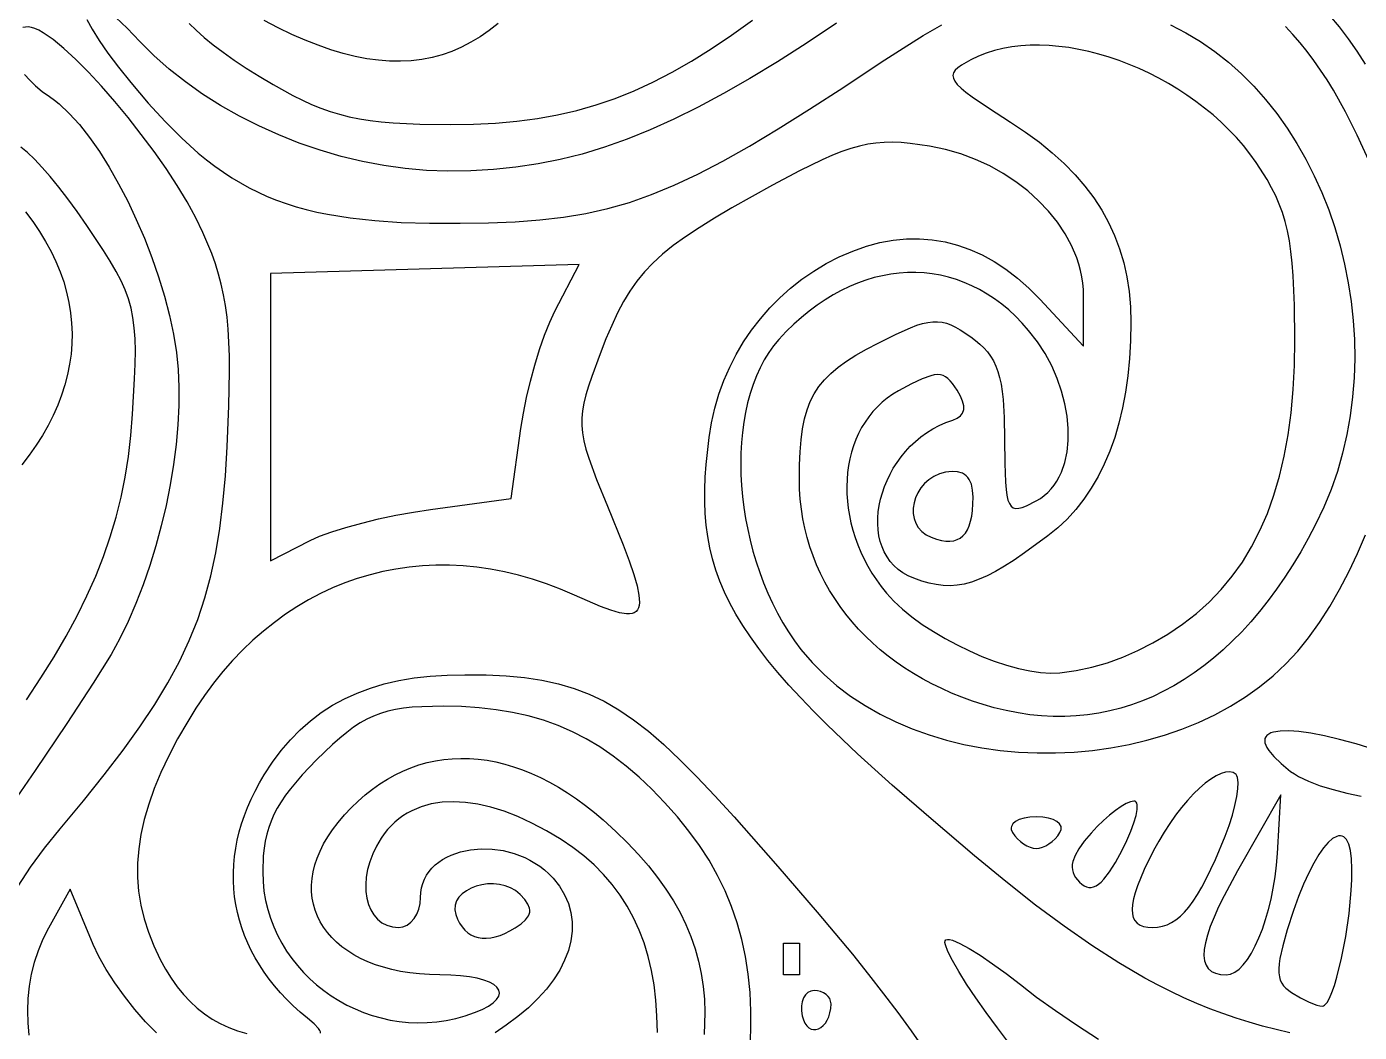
# Model space of a CAD drawing. Header units: millimetres. Extents: x -4.46 to 4.46, y -4.6 to 4.42.
# Drawn here: x 1.001 to 2.173, y -2.078 to -1.194 of the extents above; entities that cross this region are included whole.
import ezdxf

# ---------------------------------------------------------------- set-up
doc = ezdxf.new("R2010")
doc.units = ezdxf.units.MM

msp = doc.modelspace()

# ---------------------------------------------------------------- linework, layer by layer
at = {"flags": 128}
for points in [[(0.993198, -1.949702), (1.00405, -1.93327), (1.016415, -1.916499), (1.0303, -1.899336), (1.050639, -1.874859), (1.069016, -1.85193), (1.085532, -1.830317), (1.100288, -1.809787), (1.113387, -1.790109), (1.124929, -1.771049), (1.135016, -1.752377), (1.143749, -1.73386), (1.151231, -1.715266), (1.157561, -1.696363), (1.162843, -1.676918), (1.167177, -1.656699), (1.170664, -1.635475), (1.173407, -1.613013), (1.175506, -1.589081), (1.177064, -1.563447), (1.178582, -1.527463), (1.179151, -1.497194), (1.179041, -1.483865), (1.178648, -1.471559), (1.177957, -1.460141), (1.176952, -1.449475), (1.175619, -1.439426), (1.173941, -1.42986), (1.171904, -1.42064), (1.169493, -1.411631), (1.166692, -1.402698), (1.163487, -1.393706), (1.1558, -1.375003), (1.149579, -1.362096), (1.141959, -1.348291), (1.133142, -1.333827), (1.123332, -1.318941), (1.112733, -1.303874), (1.101547, -1.288864), (1.089978, -1.274149), (1.078228, -1.25997), (1.066502, -1.246564), (1.055003, -1.23417), (1.043933, -1.223028), (1.033497, -1.213376), (1.023897, -1.205453), (1.015336, -1.199498), (1.011509, -1.197333), (1.008018, -1.19575), (1.004889, -1.194778), (1.002147, -1.194447), (0.997268, -1.194878)], [(1.053644, -1.187829), (1.05825, -1.196323), (1.064405, -1.206201), (1.072125, -1.217386), (1.081427, -1.229803), (1.092327, -1.243378), (1.107664, -1.261342), (1.12256, -1.277596), (1.137189, -1.292213), (1.151724, -1.305269), (1.15901, -1.311234), (1.166339, -1.316837), (1.17373, -1.322086), (1.181207, -1.32699), (1.18879, -1.33156), (1.196501, -1.335804), (1.204362, -1.339731), (1.212395, -1.343352), (1.220621, -1.346674), (1.229063, -1.349708), (1.237741, -1.352462), (1.246677, -1.354946), (1.255893, -1.357168), (1.265411, -1.35914), (1.285439, -1.362364), (1.306933, -1.364693), (1.330068, -1.3662), (1.355017, -1.366959), (1.381952, -1.367044), (1.407106, -1.366617), (1.430416, -1.365669), (1.452221, -1.364073), (1.472859, -1.361698), (1.492669, -1.358417), (1.511988, -1.354099), (1.531155, -1.348616), (1.550508, -1.341838), (1.570385, -1.333636), (1.591124, -1.323882), (1.613064, -1.312446), (1.636542, -1.299199), (1.661897, -1.284011), (1.689467, -1.266755), (1.719591, -1.247299), (1.752605, -1.225517), (1.771723, -1.213032), (1.789385, -1.202035), (1.805786, -1.192496)], [(1.713133, -1.191225), (1.686514, -1.208824), (1.661173, -1.224939), (1.636985, -1.239618), (1.613826, -1.252907), (1.591572, -1.264854), (1.570098, -1.275506), (1.54928, -1.284911), (1.528992, -1.293116), (1.509112, -1.300168), (1.489514, -1.306114), (1.470073, -1.311002), (1.450666, -1.314879), (1.431168, -1.317793), (1.411454, -1.31979), (1.391401, -1.320918), (1.370883, -1.321225), (1.352396, -1.320619), (1.333721, -1.318976), (1.314944, -1.316332), (1.29615, -1.312724), (1.277425, -1.308186), (1.258853, -1.302756), (1.24052, -1.296468), (1.222511, -1.28936), (1.204913, -1.281467), (1.187809, -1.272826), (1.171287, -1.263471), (1.15543, -1.25344), (1.140324, -1.242768), (1.126055, -1.231491), (1.112709, -1.219645), (1.100369, -1.207267), (1.089051, -1.195565), (1.079096, -1.186077)], [(1.143524, -1.191439), (1.149677, -1.197375), (1.156761, -1.203579), (1.164752, -1.210027), (1.173627, -1.216695), (1.183362, -1.223559), (1.193933, -1.230595), (1.205319, -1.237778), (1.217494, -1.245086), (1.23494, -1.254759), (1.243249, -1.258886), (1.251413, -1.262571), (1.259529, -1.265834), (1.267694, -1.268698), (1.276006, -1.271185), (1.284564, -1.273317), (1.293463, -1.275116), (1.302803, -1.276603), (1.312681, -1.277801), (1.323193, -1.278733), (1.346515, -1.279881), (1.37355, -1.280225), (1.393838, -1.279913), (1.413283, -1.278949), (1.431994, -1.277292), (1.450081, -1.274902), (1.467655, -1.271737), (1.484825, -1.267755), (1.501703, -1.262917), (1.518397, -1.257182), (1.535018, -1.250507), (1.551677, -1.242852), (1.568482, -1.234176), (1.585546, -1.224438), (1.602977, -1.213597), (1.620886, -1.201611), (1.639382, -1.188441)], [(1.415553, -1.191254), (1.407703, -1.197449), (1.399712, -1.203006), (1.391572, -1.207924), (1.383273, -1.212205), (1.374808, -1.215851), (1.366167, -1.218862), (1.357342, -1.221241), (1.348324, -1.222989), (1.339105, -1.224106), (1.329675, -1.224595), (1.320027, -1.224457), (1.310152, -1.223692), (1.30004, -1.222303), (1.289684, -1.22029), (1.279075, -1.217656), (1.268204, -1.214401), (1.257063, -1.210527), (1.245642, -1.206035), (1.233933, -1.200926), (1.221928, -1.195203), (1.209618, -1.188865)], [(2.006957, -1.192646), (2.020469, -1.199512), (2.033486, -1.207282), (2.045997, -1.215911), (2.057986, -1.225356), (2.069441, -1.235576), (2.080347, -1.246526), (2.090691, -1.258164), (2.100459, -1.270447), (2.109638, -1.283331), (2.118214, -1.296774), (2.126173, -1.310732), (2.133501, -1.325163), (2.140185, -1.340024), (2.146211, -1.355271), (2.151565, -1.370862), (2.156234, -1.386754), (2.160204, -1.402903), (2.163462, -1.419266), (2.165992, -1.435801), (2.167783, -1.452465), (2.16882, -1.469214), (2.169089, -1.486006), (2.168578, -1.502797), (2.167271, -1.519545), (2.165156, -1.536206), (2.162218, -1.552738), (2.158444, -1.569097), (2.153821, -1.58524), (2.148334, -1.601125), (2.141971, -1.616708), (2.134716, -1.631947), (2.128239, -1.64419), (2.121564, -1.655994), (2.114697, -1.667355), (2.107642, -1.678271), (2.100403, -1.68874), (2.092985, -1.698758), (2.085393, -1.708324), (2.07763, -1.717435), (2.069702, -1.726089), (2.061613, -1.734282), (2.053367, -1.742013), (2.044969, -1.749278), (2.036424, -1.756075), (2.027735, -1.762402), (2.018907, -1.768256), (2.009945, -1.773635), (2.000854, -1.778535), (1.991637, -1.782955), (1.9823, -1.786892), (1.972846, -1.790343), (1.963281, -1.793306), (1.953608, -1.795778), (1.943832, -1.797757), (1.933958, -1.79924), (1.923991, -1.800225), (1.913934, -1.800708), (1.903792, -1.800688), (1.893569, -1.800163), (1.883271, -1.799128), (1.872902, -1.797582), (1.862465, -1.795523), (1.851966, -1.792947), (1.842241, -1.790153), (1.832747, -1.787074), (1.823488, -1.783717), (1.814471, -1.780087), (1.805699, -1.776191), (1.797178, -1.772034), (1.788914, -1.767622), (1.780911, -1.762961), (1.773175, -1.758058), (1.76571, -1.752918), (1.758522, -1.747548), (1.751615, -1.741953), (1.744996, -1.736139), (1.738669, -1.730113), (1.732638, -1.723879), (1.726911, -1.717445), (1.72149, -1.710817), (1.716383, -1.704), (1.711593, -1.697), (1.707126, -1.689823), (1.702986, -1.682475), (1.69918, -1.674963), (1.695712, -1.667292), (1.692587, -1.659469), (1.689811, -1.651498), (1.687388, -1.643387), (1.685324, -1.635141), (1.683624, -1.626767), (1.682293, -1.618269), (1.681335, -1.609655), (1.680757, -1.60093), (1.680564, -1.5921), (1.680706, -1.57947), (1.681169, -1.567938), (1.682001, -1.557415), (1.683255, -1.547813), (1.684981, -1.539045), (1.687231, -1.531022), (1.690054, -1.523656), (1.693503, -1.516859), (1.697627, -1.510542), (1.702479, -1.504618), (1.708108, -1.498998), (1.714565, -1.493594), (1.721903, -1.488318), (1.730171, -1.483083), (1.73942, -1.477798), (1.749702, -1.472378), (1.765518, -1.464524), (1.778382, -1.458809), (1.783918, -1.456738), (1.788968, -1.455184), (1.793618, -1.454142), (1.797951, -1.453605), (1.802051, -1.453568), (1.806003, -1.454026), (1.80989, -1.454971), (1.813798, -1.456399), (1.81781, -1.458304), (1.82201, -1.46068), (1.831314, -1.466822), (1.835553, -1.469962), (1.839397, -1.473196), (1.842863, -1.476576), (1.845967, -1.480152), (1.848726, -1.483975), (1.851157, -1.488096), (1.853276, -1.492565), (1.855102, -1.497433), (1.856649, -1.502751), (1.857936, -1.50857), (1.858979, -1.51494), (1.859794, -1.521912), (1.86081, -1.537865), (1.861119, -1.556836), (1.861244, -1.578355), (1.861795, -1.594629), (1.862314, -1.600962), (1.863038, -1.606178), (1.864001, -1.610341), (1.865237, -1.613517), (1.866778, -1.615769), (1.868658, -1.617163), (1.870909, -1.617762), (1.873564, -1.617633), (1.876658, -1.616839), (1.880222, -1.615444), (1.888897, -1.611114), (1.89255, -1.608932), (1.895948, -1.606443), (1.89909, -1.60366), (1.901978, -1.6006), (1.904612, -1.597276), (1.906994, -1.593703), (1.909123, -1.589896), (1.911, -1.585869), (1.914001, -1.577214), (1.916004, -1.567854), (1.917012, -1.557907), (1.917032, -1.547489), (1.916069, -1.536717), (1.914127, -1.525707), (1.911213, -1.514577), (1.90733, -1.503442), (1.902486, -1.49242), (1.896684, -1.481628), (1.88993, -1.471181), (1.88223, -1.461197), (1.876556, -1.454783), (1.870702, -1.448801), (1.864679, -1.443253), (1.858496, -1.438138), (1.852165, -1.433455), (1.845695, -1.429204), (1.839096, -1.425384), (1.83238, -1.421996), (1.825556, -1.419039), (1.818635, -1.416512), (1.811626, -1.414415), (1.804541, -1.412748), (1.797389, -1.411511), (1.790181, -1.410702), (1.782928, -1.410322), (1.775638, -1.410371), (1.768324, -1.410847), (1.760994, -1.411751), (1.75366, -1.413082), (1.746331, -1.414839), (1.739018, -1.417024), (1.731732, -1.419634), (1.724482, -1.42267), (1.717279, -1.426131), (1.710133, -1.430017), (1.703055, -1.434327), (1.696054, -1.439062), (1.689141, -1.444221), (1.682327, -1.449803), (1.675621, -1.455808), (1.669035, -1.462236), (1.662577, -1.469086), (1.657885, -1.474697), (1.653553, -1.480748), (1.649578, -1.487214), (1.64596, -1.494069), (1.642696, -1.501289), (1.639784, -1.508847), (1.637223, -1.516719), (1.635011, -1.52488), (1.633145, -1.533303), (1.631626, -1.541965), (1.630449, -1.550839), (1.629614, -1.559901), (1.62912, -1.569125), (1.628963, -1.578486), (1.629143, -1.587959), (1.629657, -1.597518), (1.630504, -1.607139), (1.631682, -1.616795), (1.63319, -1.626463), (1.635024, -1.636115), (1.637184, -1.645728), (1.639668, -1.655276), (1.642475, -1.664734), (1.645601, -1.674076), (1.649046, -1.683278), (1.652807, -1.692313), (1.656883, -1.701158), (1.661272, -1.709786), (1.665973, -1.718172), (1.670983, -1.726291), (1.676301, -1.734118), (1.681925, -1.741628), (1.691651, -1.753057), (1.702206, -1.763716), (1.713535, -1.773605), (1.725582, -1.782727), (1.738291, -1.791081), (1.751607, -1.79867), (1.765474, -1.805495), (1.779837, -1.811557), (1.794639, -1.816857), (1.809825, -1.821396), (1.82534, -1.825177), (1.841128, -1.828199), (1.857133, -1.830465), (1.8733, -1.831975), (1.889573, -1.832732), (1.905897, -1.832735), (1.922215, -1.831987), (1.938472, -1.830489), (1.954613, -1.828242), (1.970582, -1.825247), (1.986323, -1.821506), (2.001781, -1.817019), (2.0169, -1.811788), (2.031624, -1.805815), (2.045898, -1.799101), (2.059666, -1.791646), (2.072872, -1.783453), (2.085462, -1.774522), (2.097378, -1.764854), (2.108567, -1.754452), (2.118971, -1.743316), (2.128536, -1.731447)], [(2.182863, -1.315091), (2.171286, -1.289586), (2.161035, -1.269044), (2.150305, -1.249964), (2.144743, -1.24096), (2.13904, -1.232308), (2.133189, -1.224002), (2.127184, -1.216038), (2.121017, -1.208411), (2.114682, -1.201116), (2.108171, -1.194148)], [(2.147015, -1.184196), (2.155305, -1.194206), (2.16327, -1.20471), (2.170915, -1.215708), (2.178242, -1.227205)], [(2.017689, -1.719433), (2.029833, -1.710131), (2.041163, -1.700029), (2.051684, -1.689119), (2.061398, -1.677393), (2.07031, -1.664841), (2.078422, -1.651455), (2.085739, -1.637225), (2.092263, -1.622143), (2.097999, -1.6062), (2.10295, -1.589387), (2.107119, -1.571695), (2.110511, -1.553115), (2.113128, -1.533638), (2.114974, -1.513256), (2.116054, -1.491959), (2.116369, -1.469739), (2.115994, -1.438973), (2.114929, -1.413337), (2.114072, -1.402143), (2.112964, -1.391872), (2.111578, -1.382403), (2.10989, -1.373617), (2.107872, -1.365394), (2.105498, -1.357614), (2.102743, -1.350157), (2.09958, -1.342903), (2.095983, -1.335732), (2.091926, -1.328524), (2.082327, -1.313517), (2.076925, -1.305983), (2.071128, -1.298668), (2.064961, -1.29158), (2.058448, -1.284729), (2.051611, -1.278122), (2.044475, -1.271769), (2.037064, -1.265677), (2.0294, -1.259855), (2.021508, -1.254311), (2.013412, -1.249055), (2.005134, -1.244095), (1.996699, -1.239438), (1.988131, -1.235094), (1.979452, -1.231071), (1.970687, -1.227378), (1.961859, -1.224024), (1.952991, -1.221015), (1.944109, -1.218362), (1.935234, -1.216073), (1.926392, -1.214156), (1.917604, -1.21262), (1.908896, -1.211472), (1.900291, -1.210723), (1.891812, -1.21038), (1.883483, -1.210452), (1.875328, -1.210946), (1.86737, -1.211873), (1.859633, -1.21324), (1.852141, -1.215056), (1.844917, -1.217329), (1.837985, -1.220067), (1.831369, -1.223281), (1.823035, -1.228101), (1.819967, -1.230318), (1.817685, -1.232492), (1.81623, -1.234684), (1.815641, -1.236957), (1.815959, -1.239375), (1.817223, -1.242001), (1.819475, -1.244897), (1.822753, -1.248128), (1.827099, -1.251755), (1.832553, -1.255841), (1.846942, -1.265645), (1.866244, -1.278044), (1.879414, -1.286799), (1.89167, -1.295788), (1.903021, -1.305023), (1.913475, -1.314521), (1.923041, -1.324295), (1.931727, -1.33436), (1.939543, -1.34473), (1.946498, -1.355419), (1.952598, -1.366443), (1.957855, -1.377815), (1.962275, -1.38955), (1.965869, -1.401662), (1.968644, -1.414165), (1.97061, -1.427075), (1.971774, -1.440405), (1.972147, -1.454169), (1.971835, -1.470382), (1.970949, -1.486016), (1.969489, -1.501069), (1.967458, -1.515535), (1.964856, -1.529411), (1.961686, -1.542693), (1.957949, -1.555376), (1.953647, -1.567458), (1.948781, -1.578932), (1.943352, -1.589797), (1.937363, -1.600046), (1.930815, -1.609677), (1.923709, -1.618685), (1.916048, -1.627067), (1.907832, -1.634818), (1.899064, -1.641933), (1.878535, -1.656882), (1.869411, -1.663089), (1.860942, -1.668486), (1.853046, -1.673097), (1.845644, -1.676948), (1.838657, -1.680064), (1.832004, -1.68247), (1.825607, -1.684191), (1.819384, -1.685252), (1.813257, -1.68568), (1.807146, -1.685498), (1.80097, -1.684732), (1.794649, -1.683408), (1.788106, -1.68155), (1.781258, -1.679183), (1.776174, -1.676987), (1.771556, -1.674374), (1.767397, -1.671371), (1.763689, -1.668006), (1.760427, -1.664307), (1.757603, -1.660302), (1.755211, -1.656019), (1.753243, -1.651485), (1.751692, -1.646729), (1.750553, -1.641778), (1.749818, -1.636661), (1.749479, -1.631404), (1.749531, -1.626037), (1.749966, -1.620586), (1.750778, -1.61508), (1.751959, -1.609546), (1.753504, -1.604013), (1.755404, -1.598508), (1.757653, -1.593059), (1.760244, -1.587694), (1.763171, -1.582441), (1.766426, -1.577327), (1.770003, -1.572381), (1.773895, -1.567631), (1.778094, -1.563103), (1.782595, -1.558827), (1.787389, -1.55483), (1.792472, -1.551139), (1.797834, -1.547783), (1.80347, -1.54479), (1.809373, -1.542187), (1.815536, -1.540003), (1.819345, -1.538434), (1.822199, -1.536397), (1.8241, -1.533886), (1.82505, -1.53089), (1.825049, -1.527401), (1.824098, -1.523411), (1.8222, -1.518911), (1.819355, -1.513892), (1.815202, -1.507828), (1.813204, -1.505449), (1.811193, -1.503506), (1.809117, -1.501999), (1.806927, -1.500928), (1.804573, -1.500294), (1.802004, -1.500098), (1.799171, -1.50034), (1.796023, -1.50102), (1.788582, -1.503698), (1.77928, -1.508136), (1.767716, -1.514336), (1.762613, -1.517396), (1.757808, -1.520767), (1.753304, -1.524436), (1.7491, -1.528386), (1.745198, -1.532603), (1.741599, -1.537072), (1.738302, -1.541777), (1.735311, -1.546704), (1.732624, -1.551837), (1.730244, -1.557162), (1.72817, -1.562663), (1.726405, -1.568324), (1.724948, -1.574132), (1.723801, -1.580071), (1.722965, -1.586125), (1.72244, -1.592281), (1.722228, -1.598521), (1.722329, -1.604833), (1.722744, -1.611199), (1.723474, -1.617606), (1.724519, -1.624039), (1.725882, -1.630481), (1.727563, -1.636919), (1.729562, -1.643336), (1.731881, -1.649718), (1.73452, -1.65605), (1.73748, -1.662317), (1.740763, -1.668503), (1.744368, -1.674594), (1.748298, -1.680574), (1.752553, -1.686428), (1.757133, -1.692142), (1.763647, -1.699213), (1.771162, -1.706199), (1.779548, -1.713041), (1.788679, -1.719682), (1.798427, -1.726061), (1.808663, -1.73212), (1.819259, -1.737801), (1.830088, -1.743044), (1.841021, -1.747792), (1.851931, -1.751984), (1.862689, -1.755563), (1.873168, -1.75847), (1.88324, -1.760645), (1.892776, -1.762031), (1.901649, -1.762568), (1.90973, -1.762197), (1.923921, -1.760163), (1.937831, -1.757215), (1.951502, -1.753337), (1.964975, -1.748513), (1.978289, -1.742727), (1.991486, -1.735963), (2.004606, -1.728204), (2.017689, -1.719433)], [(0.998807, -1.236207), (1.00336, -1.241297), (1.008546, -1.246277), (1.014344, -1.25107), (1.02073, -1.2556), (1.025041, -1.25864), (1.029395, -1.262133), (1.038197, -1.270398), (1.04706, -1.28024), (1.055905, -1.291503), (1.064656, -1.304031), (1.073235, -1.317668), (1.081564, -1.332259), (1.089567, -1.347647), (1.097166, -1.363677), (1.104283, -1.380193), (1.110842, -1.397039), (1.116765, -1.414059), (1.121975, -1.431098), (1.126394, -1.447999), (1.129944, -1.464607), (1.13255, -1.480767), (1.13403, -1.495497), (1.134704, -1.511067), (1.134599, -1.52735), (1.133743, -1.544219), (1.132162, -1.561546), (1.129885, -1.579205), (1.12694, -1.597069), (1.123353, -1.61501), (1.119154, -1.632901), (1.114368, -1.650616), (1.109024, -1.668028), (1.103149, -1.685009), (1.096772, -1.701432), (1.089919, -1.717171), (1.082618, -1.732098), (1.074897, -1.746086), (1.059212, -1.771295), (1.035937, -1.806876), (1.008211, -1.8481), (0.979175, -1.890239)], [(1.000409, -1.785995), (1.013175, -1.766785), (1.024858, -1.74812), (1.035495, -1.729909), (1.045122, -1.712068), (1.053776, -1.694508), (1.061494, -1.677142), (1.068312, -1.659882), (1.074267, -1.642642), (1.079395, -1.625335), (1.083734, -1.607872), (1.08732, -1.590167), (1.090189, -1.572132), (1.092378, -1.553681), (1.093925, -1.534725), (1.095702, -1.503794), (1.096184, -1.490757), (1.096329, -1.479064), (1.096087, -1.46851), (1.095407, -1.458891), (1.09424, -1.45), (1.092536, -1.441633), (1.090244, -1.433584), (1.087315, -1.425648), (1.0837, -1.417619), (1.079346, -1.409293), (1.074206, -1.400464), (1.068229, -1.390927), (1.053564, -1.368906), (1.045076, -1.356703), (1.036874, -1.345469), (1.028992, -1.335231), (1.021466, -1.326017), (1.014335, -1.317857), (1.007633, -1.310778), (1.001396, -1.304808), (0.995662, -1.299977)], [(2.112125, -2.078647), (2.100017, -2.075895), (2.088086, -2.072852), (2.076306, -2.069507), (2.064654, -2.06585), (2.053103, -2.06187), (2.041631, -2.057557), (2.030211, -2.0529), (2.01882, -2.04789), (2.007432, -2.042515), (1.996024, -2.036765), (1.98457, -2.03063), (1.973045, -2.0241), (1.961426, -2.017163), (1.937804, -2.002029), (1.913507, -1.985144), (1.888337, -1.966426), (1.862098, -1.945791), (1.834591, -1.923156), (1.796382, -1.890763), (1.762174, -1.860968), (1.731784, -1.833481), (1.70503, -1.808016), (1.692959, -1.795951), (1.681729, -1.784283), (1.671316, -1.772977), (1.661698, -1.761997), (1.652852, -1.751305), (1.644755, -1.740868), (1.637384, -1.730647), (1.630716, -1.720609), (1.624729, -1.710715), (1.6194, -1.700932), (1.614705, -1.691222), (1.610622, -1.681549), (1.607129, -1.671879), (1.604202, -1.662174), (1.601818, -1.652398), (1.599955, -1.642517), (1.598589, -1.632493), (1.597699, -1.622291), (1.59726, -1.611875), (1.597251, -1.601209), (1.597648, -1.590256), (1.598429, -1.578981), (1.60105, -1.555322), (1.603195, -1.542379), (1.606105, -1.529705), (1.609761, -1.517328), (1.614141, -1.505277), (1.619225, -1.493582), (1.624992, -1.48227), (1.63142, -1.471371), (1.638491, -1.460912), (1.646182, -1.450924), (1.654473, -1.441435), (1.663343, -1.432474), (1.672772, -1.424068), (1.682739, -1.416248), (1.693223, -1.409042), (1.704204, -1.402478), (1.715661, -1.396586), (1.727626, -1.3914), (1.739515, -1.387226), (1.751318, -1.384062), (1.763022, -1.381906), (1.774618, -1.380755), (1.786095, -1.380606), (1.797441, -1.381459), (1.808647, -1.38331), (1.819701, -1.386157), (1.830592, -1.389999), (1.84131, -1.394832), (1.851844, -1.400654), (1.862184, -1.407464), (1.872317, -1.415259), (1.882235, -1.424036), (1.891925, -1.433794), (1.930564, -1.475169), (1.930564, -1.430961), (1.930388, -1.42531), (1.929867, -1.419676), (1.929009, -1.414068), (1.927823, -1.408493), (1.926316, -1.402961), (1.924497, -1.397479), (1.919957, -1.386697), (1.91427, -1.376214), (1.907502, -1.366094), (1.89972, -1.356402), (1.890992, -1.347204), (1.881385, -1.338565), (1.870964, -1.330549), (1.859798, -1.323222), (1.847952, -1.316649), (1.835495, -1.310894), (1.822492, -1.306024), (1.809011, -1.302104), (1.795119, -1.299197), (1.777894, -1.296747), (1.770011, -1.296062), (1.762462, -1.295774), (1.755136, -1.295911), (1.74792, -1.296502), (1.7407, -1.297573), (1.733364, -1.299154), (1.725799, -1.301271), (1.717892, -1.303954), (1.709531, -1.307229), (1.700601, -1.311125), (1.680589, -1.320891), (1.656952, -1.333475), (1.621048, -1.353533), (1.605856, -1.362475), (1.59231, -1.370881), (1.580265, -1.378894), (1.569576, -1.386656), (1.560096, -1.394309), (1.551682, -1.401994), (1.544186, -1.409855), (1.537464, -1.418032), (1.531371, -1.426669), (1.525761, -1.435907), (1.520489, -1.445888), (1.515409, -1.456754), (1.510376, -1.468648), (1.505244, -1.481711), (1.497796, -1.501713), (1.494901, -1.510216), (1.492569, -1.517955), (1.490811, -1.525108), (1.489633, -1.531852), (1.489045, -1.538363), (1.489055, -1.544819), (1.489671, -1.551396), (1.490903, -1.558271), (1.492758, -1.565622), (1.495246, -1.573625), (1.502152, -1.592295), (1.511689, -1.615697), (1.525493, -1.649835), (1.53073, -1.663749), (1.534815, -1.675674), (1.537716, -1.685691), (1.539404, -1.693887), (1.539846, -1.700343), (1.53959, -1.702946), (1.539011, -1.705145), (1.538106, -1.706952), (1.536869, -1.708376), (1.535298, -1.709429), (1.533389, -1.710121), (1.531136, -1.710462), (1.528538, -1.710463), (1.522286, -1.709486), (1.514602, -1.707275), (1.505455, -1.703913), (1.482647, -1.694072), (1.470307, -1.688773), (1.45797, -1.684074), (1.445648, -1.679972), (1.43335, -1.676463), (1.421088, -1.673544), (1.408873, -1.67121), (1.396714, -1.66946), (1.384623, -1.668289), (1.37261, -1.667694), (1.360686, -1.667671), (1.348861, -1.668217), (1.337146, -1.669328), (1.325552, -1.671002), (1.31409, -1.673233), (1.302769, -1.67602), (1.291602, -1.679359), (1.280597, -1.683245), (1.269767, -1.687676), (1.259121, -1.692648), (1.24867, -1.698158), (1.238426, -1.704202), (1.228398, -1.710776), (1.218597, -1.717878), (1.209034, -1.725504), (1.199719, -1.73365), (1.190664, -1.742312), (1.181878, -1.751488), (1.173373, -1.761174), (1.165159, -1.771367), (1.157246, -1.782062), (1.149646, -1.793257), (1.142369, -1.804947), (1.133517, -1.820396), (1.125663, -1.835368), (1.118802, -1.849898), (1.112931, -1.864021), (1.108045, -1.87777), (1.10414, -1.891181), (1.101213, -1.904286), (1.09926, -1.917121), (1.098276, -1.929719), (1.098257, -1.942116), (1.099201, -1.954344), (1.101101, -1.966439), (1.103956, -1.978435), (1.10776, -1.990366), (1.112511, -2.002266), (1.118202, -2.014169), (1.122948, -2.022801), (1.127949, -2.030827), (1.133215, -2.038253), (1.138758, -2.045086), (1.144589, -2.051333), (1.150719, -2.057001), (1.15716, -2.062097), (1.163921, -2.066628), (1.171015, -2.0706), (1.178452, -2.07402), (1.186244, -2.076895), (1.194402, -2.079232)], [(0.999647, -1.356864), (1.006128, -1.3655), (1.012047, -1.374207), (1.017404, -1.38298), (1.022202, -1.391813), (1.026441, -1.400697), (1.030124, -1.409628), (1.033252, -1.418599), (1.035826, -1.427602), (1.037848, -1.436632), (1.039319, -1.445683), (1.04024, -1.454748), (1.040614, -1.463819), (1.040442, -1.472892), (1.039725, -1.481959), (1.038465, -1.491015), (1.036662, -1.500051), (1.03432, -1.509063), (1.031439, -1.518044), (1.02802, -1.526986), (1.024065, -1.535885), (1.019576, -1.544733), (1.014555, -1.553523), (1.009001, -1.56225), (1.002918, -1.570907), (0.996307, -1.579487)], [(1.355911, -1.6186), (1.427077, -1.608989), (1.435536, -1.547308), (1.43767, -1.534079), (1.440503, -1.520108), (1.443911, -1.50582), (1.447774, -1.491635), (1.451967, -1.477976), (1.45637, -1.465265), (1.460859, -1.453925), (1.465314, -1.444378), (1.486647, -1.403128), (1.215286, -1.411044), (1.215286, -1.663781), (1.250008, -1.645989), (1.258436, -1.642221), (1.269106, -1.638327), (1.281585, -1.634418), (1.295439, -1.630607), (1.310232, -1.627007), (1.325531, -1.623731), (1.340902, -1.620891), (1.355911, -1.6186)], [(1.833341, -1.607781), (1.832965, -1.601639), (1.831835, -1.596475), (1.829951, -1.592286), (1.828726, -1.590557), (1.827312, -1.589072), (1.825709, -1.587831), (1.823917, -1.586832), (1.819765, -1.585566), (1.814856, -1.585271), (1.809189, -1.585947), (1.803737, -1.587442), (1.798807, -1.589664), (1.794422, -1.592517), (1.790601, -1.595905), (1.787366, -1.599731), (1.784739, -1.603898), (1.782741, -1.60831), (1.781393, -1.612871), (1.780717, -1.617484), (1.780734, -1.622052), (1.781464, -1.62648), (1.782931, -1.63067), (1.785154, -1.634526), (1.788155, -1.637952), (1.791956, -1.640852), (1.796577, -1.643128), (1.801156, -1.644704), (1.805415, -1.645791), (1.809357, -1.646384), (1.812986, -1.646482), (1.816305, -1.64608), (1.819318, -1.645175), (1.822028, -1.643764), (1.824439, -1.641845), (1.826553, -1.639413), (1.828374, -1.636466), (1.829906, -1.633), (1.831152, -1.629013), (1.832115, -1.6245), (1.832798, -1.619459), (1.833341, -1.607781)], [(2.128536, -1.731447), (2.138037, -1.71802), (2.147096, -1.703828), (2.155692, -1.688943), (2.1638, -1.673439), (2.171397, -1.657386), (2.17846, -1.640857)], [(1.259135, -2.079214), (1.259153, -2.078005), (1.258599, -2.076593), (1.257487, -2.074963), (1.253646, -2.070992), (1.247744, -2.065975), (1.241304, -2.060561), (1.235193, -2.055011), (1.229412, -2.04933), (1.223963, -2.043523), (1.218845, -2.037596), (1.21406, -2.031555), (1.209609, -2.025404), (1.205493, -2.019149), (1.201713, -2.012796), (1.19827, -2.00635), (1.195164, -1.999817), (1.192397, -1.993201), (1.18997, -1.986508), (1.187884, -1.979745), (1.186139, -1.972915), (1.184737, -1.966025), (1.183679, -1.95908), (1.182965, -1.952086), (1.182596, -1.945047), (1.182574, -1.93797), (1.1829, -1.93086), (1.183574, -1.923722), (1.184597, -1.916561), (1.185971, -1.909383), (1.187696, -1.902194), (1.189773, -1.894999), (1.192203, -1.887803), (1.194988, -1.880611), (1.198128, -1.87343), (1.201624, -1.866265), (1.205477, -1.859121), (1.209689, -1.852003), (1.216958, -1.840952), (1.224633, -1.830687), (1.232735, -1.821199), (1.241283, -1.812478), (1.250299, -1.804512), (1.259803, -1.797293), (1.269814, -1.790809), (1.280353, -1.785051), (1.291442, -1.780009), (1.303099, -1.775672), (1.315346, -1.77203), (1.328202, -1.769073), (1.341689, -1.766791), (1.355826, -1.765173), (1.370634, -1.76421), (1.386133, -1.763892), (1.404955, -1.76415), (1.422427, -1.764986), (1.438724, -1.766491), (1.454021, -1.768759), (1.468492, -1.771881), (1.482311, -1.775948), (1.495653, -1.781054), (1.508694, -1.787289), (1.521606, -1.794747), (1.534565, -1.803519), (1.547746, -1.813697), (1.561322, -1.825374), (1.575469, -1.838641), (1.590361, -1.853591), (1.606172, -1.870315), (1.623077, -1.888906), (1.66163, -1.932414), (1.696265, -1.972561), (1.727191, -2.009764), (1.741328, -2.027391), (1.754616, -2.044439), (1.767082, -2.060958), (1.778751, -2.077002), (1.789649, -2.092622)], [(1.636918, -2.09436), (1.637794, -2.076774), (1.637862, -2.059749), (1.637116, -2.043256), (1.635549, -2.027267), (1.633153, -2.011753), (1.629923, -1.996687), (1.62585, -1.98204), (1.620929, -1.967785), (1.615152, -1.953894), (1.608512, -1.940338), (1.601003, -1.927089), (1.592617, -1.914119), (1.583348, -1.901401), (1.573189, -1.888906), (1.561992, -1.876305), (1.55079, -1.864678), (1.539534, -1.854), (1.528178, -1.844251), (1.516675, -1.835409), (1.504979, -1.827451), (1.493043, -1.820355), (1.48082, -1.8141), (1.468264, -1.808663), (1.455329, -1.804022), (1.441966, -1.800156), (1.42813, -1.797042), (1.413774, -1.794659), (1.398851, -1.792983), (1.383315, -1.791994), (1.367119, -1.791669), (1.348283, -1.792053), (1.339972, -1.79259), (1.332278, -1.793407), (1.325113, -1.794543), (1.318387, -1.796035), (1.31201, -1.797921), (1.305893, -1.800239), (1.299947, -1.803027), (1.294081, -1.806323), (1.288206, -1.810165), (1.282232, -1.814591), (1.276071, -1.819639), (1.269632, -1.825346), (1.255564, -1.838892), (1.243031, -1.851996), (1.232751, -1.864121), (1.2284, -1.869932), (1.224545, -1.875639), (1.221164, -1.881287), (1.218234, -1.886923), (1.215732, -1.892594), (1.213637, -1.898346), (1.211925, -1.904227), (1.210575, -1.910282), (1.209564, -1.916559), (1.20887, -1.923104), (1.208341, -1.937183), (1.208627, -1.945727), (1.20947, -1.954103), (1.210851, -1.962297), (1.212749, -1.970296), (1.215145, -1.978086), (1.218019, -1.985655), (1.22135, -1.992989), (1.225118, -2.000075), (1.229304, -2.006899), (1.233888, -2.013449), (1.238848, -2.01971), (1.244166, -2.025669), (1.249821, -2.031314), (1.255794, -2.03663), (1.262064, -2.041605), (1.26861, -2.046225), (1.275414, -2.050477), (1.282455, -2.054347), (1.289713, -2.057823), (1.297168, -2.06089), (1.3048, -2.063536), (1.312589, -2.065747), (1.320515, -2.06751), (1.328558, -2.068812), (1.336698, -2.069639), (1.344914, -2.069978), (1.353187, -2.069816), (1.361497, -2.069139), (1.369823, -2.067933), (1.378146, -2.066187), (1.386446, -2.063886), (1.394702, -2.061017), (1.401474, -2.058139), (1.406957, -2.055226), (1.41118, -2.052307), (1.414171, -2.049413), (1.415959, -2.046575), (1.416571, -2.043823), (1.416035, -2.041188), (1.414379, -2.038701), (1.411633, -2.036391), (1.407823, -2.03429), (1.402977, -2.032429), (1.397124, -2.030837), (1.390292, -2.029546), (1.382509, -2.028585), (1.373803, -2.027987), (1.364202, -2.027781), (1.35508, -2.027587), (1.346284, -2.027013), (1.337822, -2.026073), (1.329702, -2.024777), (1.321933, -2.023138), (1.314522, -2.021169), (1.307479, -2.018881), (1.30081, -2.016288), (1.294525, -2.0134), (1.288632, -2.010231), (1.283138, -2.006792), (1.278052, -2.003096), (1.273383, -1.999155), (1.269137, -1.994981), (1.265325, -1.990586), (1.261952, -1.985984), (1.259029, -1.981185), (1.256563, -1.976202), (1.254562, -1.971048), (1.253035, -1.965734), (1.251989, -1.960273), (1.251433, -1.954678), (1.251375, -1.948959), (1.251823, -1.94313), (1.252786, -1.937203), (1.254272, -1.93119), (1.256288, -1.925103), (1.258844, -1.918954), (1.261946, -1.912756), (1.265604, -1.906521), (1.269826, -1.900261), (1.274619, -1.893989), (1.280362, -1.88722), (1.28627, -1.880883), (1.292338, -1.874977), (1.298559, -1.869502), (1.304926, -1.864459), (1.311432, -1.859847), (1.318072, -1.855667), (1.324837, -1.851919), (1.331723, -1.848602), (1.338721, -1.845718), (1.345826, -1.843265), (1.353031, -1.841244), (1.360329, -1.839655), (1.367714, -1.838499), (1.375179, -1.837774), (1.382718, -1.837482), (1.390324, -1.837622), (1.39799, -1.838194), (1.405709, -1.839199), (1.413476, -1.840636), (1.421283, -1.842506), (1.429125, -1.844809), (1.436993, -1.847544), (1.444883, -1.850712), (1.452786, -1.854312), (1.460697, -1.858346), (1.468609, -1.862812), (1.476516, -1.867712), (1.48441, -1.873045), (1.492285, -1.87881), (1.500135, -1.885009), (1.507952, -1.891642), (1.519051, -1.901722), (1.529378, -1.9118), (1.538941, -1.921892), (1.547748, -1.932011), (1.555806, -1.942172), (1.563123, -1.95239), (1.569707, -1.96268), (1.575565, -1.973055), (1.580706, -1.983531), (1.585136, -1.994122), (1.588863, -2.004843), (1.591896, -2.015708), (1.594241, -2.026732), (1.595907, -2.03793), (1.596901, -2.049317), (1.59723, -2.060906), (1.596668, -2.080188)], [(2.186327, -1.829656), (2.170363, -1.824816), (2.155702, -1.820838), (2.14239, -1.817709), (2.130472, -1.815417), (2.119994, -1.813951), (2.111001, -1.813298), (2.103538, -1.813446), (2.09765, -1.814385), (2.095312, -1.815146), (2.093384, -1.816101), (2.091872, -1.817247), (2.090783, -1.818584), (2.090122, -1.820109), (2.089894, -1.821821), (2.090105, -1.823718), (2.090761, -1.8258), (2.091868, -1.828064), (2.09343, -1.83051), (2.097947, -1.835939), (2.104356, -1.842075), (2.112702, -1.848906), (2.116002, -1.851215), (2.11977, -1.853447), (2.128558, -1.857659), (2.138766, -1.861512), (2.150093, -1.864973), (2.162238, -1.868011), (2.174899, -1.870595)], [(2.055105, -1.905808), (2.058564, -1.896479), (2.061457, -1.88744), (2.063743, -1.878914), (2.065385, -1.871123), (2.066342, -1.864287), (2.066576, -1.858631), (2.066047, -1.854374), (2.065484, -1.85284), (2.064716, -1.851739), (2.062139, -1.849982), (2.059034, -1.849261), (2.055458, -1.849522), (2.051469, -1.850713), (2.047124, -1.852782), (2.042479, -1.855675), (2.037592, -1.859342), (2.03252, -1.863728), (2.027321, -1.868783), (2.02205, -1.874452), (2.016767, -1.880684), (2.011527, -1.887426), (2.006388, -1.894626), (2.001407, -1.902231), (1.996641, -1.910189), (1.992147, -1.918447), (1.983933, -1.935236), (1.978041, -1.949417), (1.975965, -1.955565), (1.974469, -1.961104), (1.973553, -1.966048), (1.973216, -1.970411), (1.973459, -1.974207), (1.974281, -1.977452), (1.975682, -1.980158), (1.977662, -1.98234), (1.980221, -1.984012), (1.983359, -1.985189), (1.987075, -1.985885), (1.991369, -1.986114), (1.995704, -1.985863), (1.999898, -1.985095), (2.003973, -1.983783), (2.007947, -1.981902), (2.011841, -1.979428), (2.015675, -1.976335), (2.019469, -1.972597), (2.023242, -1.96819), (2.027016, -1.963089), (2.030809, -1.957267), (2.034642, -1.950701), (2.038535, -1.943364), (2.04658, -1.926278), (2.055105, -1.905808)], [(1.555564, -2.078419), (1.555242, -2.063965), (1.554275, -2.05006), (1.552658, -2.036696), (1.550388, -2.023868), (1.547461, -2.011565), (1.543874, -1.999782), (1.539622, -1.988511), (1.534702, -1.977744), (1.529111, -1.967474), (1.522843, -1.957692), (1.515896, -1.948392), (1.508267, -1.939566), (1.49995, -1.931206), (1.490943, -1.923305), (1.481241, -1.915856), (1.470841, -1.90885), (1.457896, -1.901116), (1.445204, -1.894403), (1.432796, -1.888712), (1.420707, -1.884042), (1.408969, -1.880394), (1.397616, -1.877769), (1.38668, -1.876165), (1.376195, -1.875584), (1.366194, -1.876026), (1.35671, -1.877491), (1.347775, -1.879978), (1.339423, -1.883489), (1.335476, -1.885628), (1.331688, -1.888023), (1.328061, -1.890673), (1.324601, -1.89358), (1.321312, -1.896743), (1.318197, -1.900161), (1.315261, -1.903836), (1.312508, -1.907767), (1.308472, -1.914561), (1.305168, -1.921437), (1.302582, -1.928324), (1.300699, -1.935149), (1.299506, -1.941841), (1.298989, -1.948328), (1.299133, -1.954538), (1.299925, -1.960399), (1.30135, -1.965839), (1.303394, -1.970787), (1.306044, -1.975171), (1.309285, -1.978919), (1.313104, -1.981959), (1.317486, -1.984219), (1.322417, -1.985628), (1.327883, -1.986114), (1.331769, -1.985577), (1.335394, -1.984039), (1.33868, -1.981607), (1.341546, -1.97839), (1.343914, -1.974495), (1.345703, -1.97003), (1.346835, -1.965103), (1.34723, -1.959822), (1.347457, -1.955474), (1.348122, -1.95134), (1.349204, -1.947424), (1.350682, -1.943728), (1.352532, -1.940256), (1.354734, -1.937012), (1.357265, -1.933997), (1.360105, -1.931217), (1.36323, -1.928672), (1.366619, -1.926368), (1.37025, -1.924307), (1.374102, -1.922492), (1.38238, -1.919613), (1.391277, -1.917758), (1.40062, -1.916951), (1.410233, -1.917219), (1.419942, -1.918586), (1.429572, -1.921078), (1.434303, -1.922754), (1.438949, -1.924721), (1.443488, -1.926982), (1.447898, -1.92954), (1.452157, -1.932398), (1.456244, -1.935561), (1.460137, -1.939029), (1.463814, -1.942808), (1.469474, -1.949897), (1.473969, -1.957323), (1.477313, -1.965042), (1.479521, -1.973009), (1.480605, -1.98118), (1.480581, -1.989513), (1.479461, -1.997962), (1.477261, -2.006484), (1.473995, -2.015034), (1.469675, -2.02357), (1.464317, -2.032046), (1.457935, -2.04042), (1.450541, -2.048646), (1.442152, -2.056681), (1.432779, -2.064481), (1.422439, -2.072003), (1.412946, -2.078678)], [(1.974744, -1.875003), (1.971795, -1.875577), (1.96804, -1.877221), (1.963634, -1.879821), (1.95873, -1.883261), (1.953482, -1.887426), (1.948045, -1.8922), (1.942571, -1.897468), (1.937216, -1.903114), (1.93105, -1.910353), (1.926317, -1.916899), (1.922999, -1.922837), (1.921076, -1.928251), (1.92063, -1.930789), (1.920526, -1.933227), (1.920761, -1.935577), (1.921332, -1.93785), (1.922236, -1.940056), (1.923471, -1.942205), (1.926925, -1.946378), (1.928974, -1.948209), (1.931021, -1.949594), (1.933073, -1.950526), (1.93514, -1.950997), (1.937231, -1.951002), (1.939356, -1.950533), (1.941523, -1.949583), (1.943742, -1.948145), (1.946022, -1.946213), (1.948373, -1.94378), (1.953321, -1.937382), (1.958661, -1.928896), (1.964466, -1.918267), (1.96871, -1.909577), (1.972193, -1.90147), (1.974874, -1.894122), (1.976709, -1.887713), (1.977657, -1.882419), (1.977673, -1.878417), (1.977319, -1.876957), (1.976717, -1.875886), (1.97586, -1.875227), (1.974744, -1.875003)], [(2.101091, -1.921086), (2.104175, -1.8696), (2.066105, -1.936322), (2.054183, -1.958304), (2.049369, -1.96811), (2.045319, -1.977138), (2.04203, -1.985395), (2.039504, -1.992891), (2.037737, -1.999633), (2.03673, -2.005629), (2.036482, -2.010889), (2.036991, -2.015421), (2.038256, -2.019232), (2.040277, -2.022332), (2.043053, -2.024728), (2.046582, -2.02643), (2.050863, -2.027444), (2.055897, -2.027781), (2.059703, -2.027193), (2.063513, -2.025476), (2.067298, -2.022699), (2.071029, -2.018928), (2.074677, -2.014233), (2.078214, -2.008681), (2.081611, -2.002342), (2.084838, -1.995282), (2.087867, -1.987571), (2.090668, -1.979277), (2.093214, -1.970468), (2.095475, -1.961212), (2.097422, -1.951578), (2.099026, -1.941633), (2.100259, -1.931446), (2.101091, -1.921086)], [(1.888897, -1.888892), (1.883162, -1.889175), (1.878151, -1.889988), (1.873949, -1.891272), (1.870642, -1.892971), (1.868314, -1.895029), (1.867051, -1.897388), (1.866846, -1.898662), (1.866939, -1.899991), (1.868064, -1.902781), (1.870038, -1.905571), (1.872364, -1.908173), (1.874954, -1.910532), (1.877725, -1.91259), (1.88059, -1.914289), (1.883464, -1.915573), (1.886261, -1.916386), (1.888897, -1.916669), (1.891532, -1.916386), (1.89433, -1.915573), (1.897204, -1.914289), (1.900069, -1.91259), (1.902839, -1.910532), (1.90543, -1.908173), (1.907755, -1.905571), (1.90973, -1.902781), (1.910854, -1.899991), (1.910743, -1.897388), (1.90948, -1.895029), (1.907152, -1.892971), (1.903844, -1.891272), (1.899642, -1.889988), (1.894631, -1.889175), (1.888897, -1.888892)], [(2.166675, -1.934614), (2.166351, -1.925755), (2.165412, -1.918547), (2.163907, -1.912953), (2.161886, -1.90894), (2.160697, -1.907514), (2.159398, -1.906471), (2.157994, -1.905804), (2.156492, -1.905511), (2.154898, -1.905586), (2.153218, -1.906026), (2.149624, -1.90798), (2.145761, -1.911338), (2.141678, -1.916066), (2.137424, -1.922127), (2.133048, -1.929487), (2.128599, -1.93811), (2.124128, -1.947962), (2.119683, -1.959008), (2.115314, -1.971211), (2.109737, -1.988296), (2.105708, -2.002253), (2.103216, -2.013493), (2.102542, -2.018224), (2.102249, -2.02243), (2.102335, -2.026163), (2.102798, -2.029474), (2.103637, -2.032416), (2.104851, -2.035039), (2.106438, -2.037395), (2.108396, -2.039536), (2.113425, -2.043378), (2.121299, -2.047961), (2.129055, -2.051744), (2.135798, -2.054337), (2.13851, -2.055065), (2.140633, -2.05535), (2.141617, -2.055162), (2.142628, -2.054564), (2.144719, -2.052209), (2.146873, -2.048427), (2.149061, -2.043362), (2.151252, -2.037157), (2.153414, -2.029955), (2.157529, -2.013133), (2.161159, -1.994042), (2.164059, -1.973828), (2.165979, -1.953637), (2.166496, -1.943908), (2.166675, -1.934614)], [(1.114809, -2.078924), (1.105255, -2.069037), (1.095793, -2.058154), (1.08669, -2.046629), (1.078213, -2.034816), (1.070628, -2.023069), (1.064202, -2.01174), (1.059202, -2.001183), (1.038855, -1.952461), (1.019925, -1.986656), (1.014943, -1.996506), (1.010765, -2.00658), (1.007373, -2.016847), (1.004753, -2.027282), (1.00289, -2.037855), (1.001766, -2.048539), (1.001367, -2.059306), (1.001678, -2.070129), (1.002681, -2.080979)], [(1.434855, -1.957072), (1.430902, -1.953784), (1.426471, -1.951248), (1.421678, -1.949431), (1.416636, -1.948295), (1.411459, -1.947805), (1.40626, -1.947926), (1.401155, -1.948621), (1.396256, -1.949855), (1.391678, -1.951592), (1.387535, -1.953797), (1.383941, -1.956433), (1.381009, -1.959465), (1.378854, -1.962857), (1.37759, -1.966573), (1.37733, -1.970578), (1.378189, -1.974836), (1.379754, -1.978882), (1.381601, -1.982497), (1.383716, -1.98568), (1.386089, -1.988426), (1.388708, -1.990734), (1.391561, -1.992601), (1.394637, -1.994025), (1.397925, -1.995003), (1.401412, -1.995532), (1.405088, -1.99561), (1.40894, -1.995234), (1.412958, -1.994402), (1.41713, -1.993112), (1.421444, -1.99136), (1.425888, -1.989144), (1.430452, -1.986461), (1.435708, -1.982835), (1.439588, -1.9794), (1.442108, -1.976054), (1.442863, -1.974382), (1.443284, -1.972694), (1.443373, -1.970977), (1.443131, -1.969218), (1.441665, -1.965524), (1.438901, -1.961509), (1.434855, -1.957072)], [(1.680564, -2.027781), (1.666675, -2.027781), (1.666675, -2.000003), (1.680564, -2.000003), (1.680564, -2.027781)], [(1.871456, -2.096597), (1.854814, -2.074392), (1.844862, -2.061031), (1.835728, -2.048126), (1.8276, -2.035991), (1.820668, -2.02494), (1.815121, -2.015288), (1.811149, -2.007349), (1.808942, -2.001436), (1.808559, -1.999338), (1.808689, -1.997864), (1.809401, -1.996987), (1.81073, -1.996641), (1.812642, -1.996805), (1.815102, -1.997461), (1.82153, -2.000165), (1.829744, -2.004596), (1.839471, -2.010597), (1.850439, -2.018008), (1.862375, -2.026673), (1.875008, -2.036433), (1.889264, -2.047309), (1.905851, -2.059182), (1.924172, -2.071669), (1.943628, -2.084385)], [(1.708341, -2.053239), (1.708037, -2.050915), (1.707165, -2.048748), (1.705787, -2.046783), (1.703963, -2.045069), (1.701755, -2.043653), (1.699224, -2.042583), (1.696432, -2.041906), (1.693439, -2.041669), (1.690533, -2.04212), (1.688, -2.043411), (1.685884, -2.045452), (1.684225, -2.048154), (1.683067, -2.051425), (1.682452, -2.055175), (1.682423, -2.059315), (1.683022, -2.063753), (1.684025, -2.067424), (1.685362, -2.070411), (1.686978, -2.072738), (1.688818, -2.074426), (1.690827, -2.0755), (1.69295, -2.07598), (1.695131, -2.075892), (1.697317, -2.075256), (1.699452, -2.074097), (1.70148, -2.072437), (1.703347, -2.070299), (1.704998, -2.067706), (1.706378, -2.06468), (1.707432, -2.061245), (1.708105, -2.057424), (1.708341, -2.053239)]]:
    msp.add_lwpolyline(points, dxfattribs=at)

doc.saveas('drawing.dxf')
